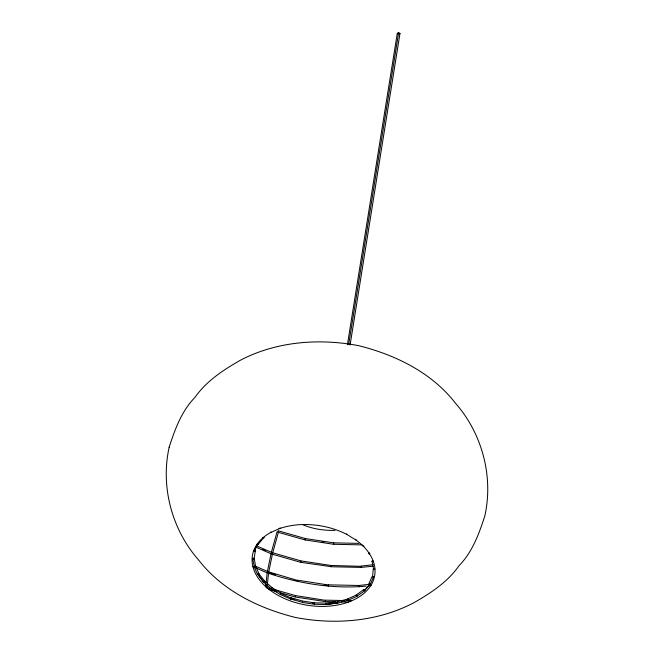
<?xml version="1.0" encoding="UTF-8"?>
<svg xmlns="http://www.w3.org/2000/svg" width="654" height="654" viewBox="0 0 654 654"><rect width="100%" height="100%" fill="white"/><g stroke="black" fill="none" stroke-linecap="round" stroke-linejoin="round"><path stroke-width="0.98" d="M325.414 601.296L325.52 600.159L344.535 600.552M330.973 566.617L331.079 565.481L361.221 566.331M362.079 544.896L333.597 544.283L305.107 539.91M305.173 539.697L305.402 538.569L333.695 542.845L358.907 543.384M314.394 603.315L314.353 602.833L325.986 603.078L337.145 601.803L347.56 599.089A1.079 0.523 70.5 0 1 347.903 599.407M331.12 565.996L331.104 565.497L301.053 560.919L272.628 552.785M271.41 588.706L266.57 587.644M346.424 534.048L346.865 533.966M328.349 585.616L328.259 586.254L328.324 584.839L358.915 585.485L368.913 584.349M290.973 598.753L291.128 599.252L291.537 597.895L302.72 601.067L314.361 602.824L314.272 604.263L326.15 604.525L326.248 604.01M333.687 543.817L333.589 544.251L333.679 542.861M373.745 576.526L370.295 584.275L370.001 583.728M369.363 583.752L369.535 584.431L370.107 584.251M265.671 587.022L265.982 584.087M266.194 582.134L267.224 572.356M266.987 588.093L268.631 572.495M253.801 550.725L254.341 551.281L257.406 543.687L257.692 544.087A1.079 0.793 33.2 0 0 258.256 544.251L264.02 537.286M361.319 567.378L373.107 566.201M255.387 550.84L253.981 558.957A1.071 0.809 -0.7 0 1 253.098 558.917M373.81 576.885L373.344 577.122A1.071 0.809 16.6 0 1 372.567 576.951L373.254 568.915L373.745 568.514M331.063 566.666L300.726 562.317L271.901 554.077M257.562 544.259L254.341 551.281A1.079 0.818 16.6 0 0 254.946 551.371L255.436 551.02M254.177 558.246L255.624 566.282L255.142 566.797A1.071 0.777 -17.1 0 1 254.357 566.83L252.73 558.557L253.229 558.091M257.57 574.335L258.003 574.67A1.079 0.719 -31.4 0 0 258.641 574.506L259.082 573.885L255.42 566.037M263.3 581.798L271.067 588.764L280.353 594.56L290.662 599.064M347.397 344.805L397.297 33.256L398.973 32.757L399.978 33.485L350.078 345.034M348.729 344.257L398.629 32.708M370.45 584.096L370.327 583.711M374.914 569.005L374.415 569.405A1.071 0.809 -0.7 0 1 373.622 569.332L372.02 561.222L372.412 560.74M305.369 538.88L305.197 539.239M302.442 602.04L302.606 601.369M267.339 571.784L271.148 553.161M268.729 572.054L272.538 553.464M300.848 561.982L300.979 561.124M297.447 581.12L297.374 581.553L297.701 580.204L328.365 584.987M280.345 594.192L281.179 593.341L271.966 587.627A1.071 0.507 -53.6 0 0 271.704 587.701M399.978 33.485L399.316 34M271.418 552.189L277.043 531.825M272.702 552.875L278.416 532.176M295.273 596.734L295.436 595.737M297.611 580.458L268.581 571.866M372.232 576.362L368.921 583.491L369.248 584.071A1.079 0.793 33.2 0 0 369.804 584.316L364.303 590.734A1.087 0.736 47.8 0 1 363.804 590.431L363.935 589.606M257.987 573.885L258.011 574.653L263.75 582.044A1.087 0.629 -43.4 0 0 264.257 581.823L264.568 581.038L272.089 587.668L271.778 588.453A1.071 0.507 -53.6 0 1 271.214 588.78L271.108 588.78M370.164 584.308L364.303 590.734L364.867 590.636L364.605 589.957M337.914 602.735L337.325 603.25L337.636 602.62M373.213 564.721L361.057 566.111L361.065 567.263M268.026 572.577L268.189 571.76M302.401 602.448L314.28 604.263M373.606 561.148L373.148 561.492A1.071 0.777 -17.1 0 1 372.371 561.524L372.02 561.222M277.827 531.874L278.187 530.795M271.786 553.75L272.121 552.638M257.586 544.128L258.019 543.556M271.108 588.24L271.034 588.739M291.292 598.058L280.828 593.48M258.657 544.112L258.641 543.687M355.678 539.256L355.735 539.869A1.071 0.507 -53.6 0 0 356.078 539.714M363.305 545.738L363.256 546.499A1.071 0.621 -43.4 0 0 363.91 546.262M264.028 537.833L263.783 537.899A1.071 0.728 47.8 0 1 263.039 537.539L262.859 537.326M290.916 599.056L290.58 598.704M363.608 589.663L356.283 594.976L356.438 595.778A1.071 0.638 60.1 0 0 357.002 596.195L364.801 590.717M369.003 552.99L368.872 553.815A1.079 0.719 -31.4 0 0 369.42 553.75L369.739 553.382L369.624 553.946M356.782 595.058A1.071 0.638 60.1 0 0 356.569 594.952L347.364 599.064L347.421 599.906A1.079 0.523 70.5 0 0 347.871 600.38L357.239 596.195L357.19 595.451M254.398 566.045L254.005 566.528M290.785 598.083L291.422 598.075M337.382 603.127L337.374 601.982M337.897 603.127L348.181 600.061M326.142 603.331L326.035 604.386L337.57 603.062M366.126 586.123C333.303 589.115 300.104 583.744 268.908 573.46M368.145 585.894L371.178 585.551M334.995 530.394C324.221 530.623 313.323 529.07 303.325 524.966M346.53 600.593L351.525 600.699M335.518 601.794L325.447 601.582L295.175 596.996L280.582 592.818M341.568 601.925L348.615 602.081M324.319 584.954L326.305 585.248M312.359 603.25L314.321 603.544M326.15 604.525L337.17 603.135L336.687 602.686M258.771 573.689L264.666 581.153M264.518 581.022L264.388 580.997A1.071 0.621 -43.4 0 0 263.979 581.095M278.759 530.942L305.402 538.561M278.195 532.274L305.075 539.967M273.331 589.254L295.51 595.598L325.569 600.364M268.917 589.483L276.691 591.707M294.791 599.546L291.88 598.721L291.243 599.162L302.442 602.35M268.606 572.61L271.5 573.435M257.235 546.123L271.753 552.475M262.802 549.36L265.606 550.586M256.531 547.406L271.206 553.824M255.82 566.331L267.887 571.612M252.877 566.634L267.372 572.978M263.374 581.986L258.109 574.76L258.739 574.204A0.834 0.531 -73.7 0 0 258.657 573.844M397.697 33.755L397.297 33.256M263.995 581.529L265.508 582.861M369.265 553.349L369.044 552.982L369.42 553.75M270.445 532.045L270.503 532.127A1.071 0.638 60.1 0 0 271.075 532.544L271.418 532.119M359.021 585.641L359.062 586.932L359.16 586.278M254.022 566.585L257.431 574.106M258.117 573.713L258.338 574.163M361.114 567.394L330.973 566.748M280.394 528.089L280.141 528.432A1.079 0.523 70.5 0 1 279.74 528.097M323.828 542.354A146.782 95.132 9.1 0 1 321.858 542.092M275.448 574.784A158.873 102.964 9.1 0 1 272.636 573.869M169.157 447.238C160.369 486.838 171.953 529.805 198.693 560.102C222.376 590.611 258.649 608.285 295.469 617.466C335.142 625.077 378.086 621.66 414.162 602.579C431.076 592.867 447.704 581.929 459.043 565.694C472.466 552.009 479.047 533.762 484.843 515.883C493.623 476.284 482.055 433.308 455.307 403.019C431.64 372.494 395.351 354.82 358.531 345.647C318.858 338.053 275.906 341.437 239.838 360.526C222.932 370.254 206.304 381.184 194.957 397.411C181.526 411.096 174.945 429.351 169.157 447.238M278.972 528.784L269.718 533.01A62.302 40.376 9.1 0 0 256.948 576.117A62.105 40.254 9.1 0 0 270.437 590.431A61.95 40.147 9.1 0 0 314.067 606.086A62.016 40.196 9.1 0 0 370.556 585.943A62.302 40.376 9.1 0 0 356.683 540.523L347.29 534.686A61.01 39.542 9.1 0 0 313.045 524.884A61.01 39.542 9.1 0 0 278.972 528.784"/></g></svg>
